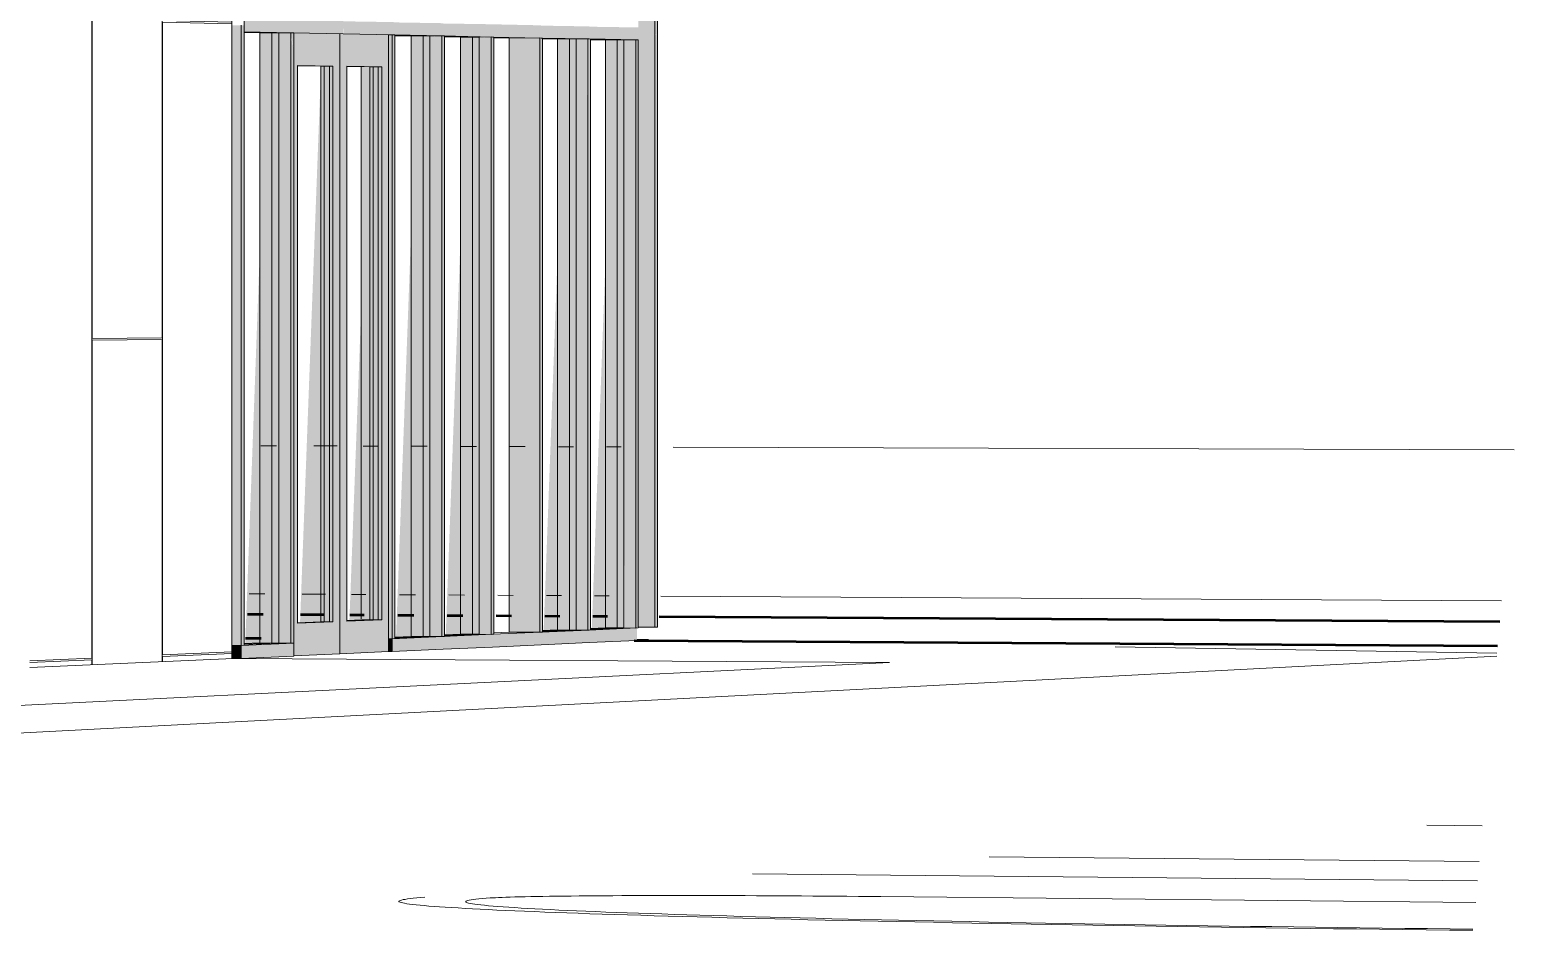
# Model space of a CAD drawing. Header units: inches. Extents: x -2804 to 58974, y -36095 to 66.
# Drawn here: x 58960.2215 to 58960.2715, y 65.9763 to 66.0067 of the extents above; entities that cross this region are included whole.
import ezdxf

# ---------------------------------------------------------------- set-up
doc = ezdxf.new("R2010")
doc.units = ezdxf.units.IN
doc.header["$MEASUREMENT"] = 0
doc.linetypes.add('Center 1_4_', pattern=[0.53125, 0.25, -0.09375, 0.09375, -0.09375])
doc.linetypes.add('Hidden', pattern=[0.28125, 0.1875, -0.09375])
for name, color, linetype, lineweight in [('A-DOOR', 31, 'Continuous', 13), ('A-FLOR', 192, 'Continuous', 13), ('A-GLAZ-CURT', 52, 'Continuous', 9), ('A-GLAZ-CWMG', 51, 'Continuous', 9), ('A-PROP-SBCK', 71, 'Hidden', 50), ('A-WALL-PATT', 111, 'Continuous', 13), ('C-TOPO', 7, 'Continuous', 9), ('Conc', 7, 'Continuous', 9), ('EOP-PR', 4, 'Continuous', 9), ('L-SITE-WALL', 31, 'Continuous', 13), ('PAINT', 190, 'Continuous', 9), ('PROP', 3, 'Center 1_4_', 9)]:
    doc.layers.add(name, color=color, linetype=linetype, lineweight=lineweight)

# ---------------------------------------------------------------- blocks, each defined once
blk = doc.blocks.new('FP_77-Looking North East Copy 1')
at = {"layer": 'A-WALL-PATT', "lineweight": 9}
for p, q in [((31214.299715, 66.007031), (31214.299715, 66.017578)), ((31214.299728, 65.996261), (31214.299728, 66.017577)), ((31214.302089, 65.996289), (31214.302089, 66.01745)), ((31214.302101, 66.00698), (31214.302101, 66.017449)), ((31214.299715, 66.007031), (31214.297622, 66.007076)), ((31214.299715, 66.006975), (31214.297622, 66.00702)), ((31214.299715, 65.985491), (31214.299715, 66.006975)), ((31214.304428, 66.006929), (31214.302101, 66.00698)), ((31214.302101, 65.985598), (31214.302101, 66.006924)), ((31214.304428, 66.006874), (31214.302101, 66.006924)), ((31214.302089, 65.996289), (31214.299728, 65.996261)), ((31214.299728, 65.996206), (31214.302089, 65.996233)), ((31214.299728, 65.985436), (31214.299728, 65.996206)), ((31214.302089, 65.985542), (31214.302089, 65.996233)), ((31214.302101, 65.985598), (31214.304428, 65.985702)), ((31214.304428, 65.985647), (31214.302101, 65.985542)), ((31214.297622, 65.985398), (31214.299715, 65.985491)), ((31214.297622, 65.985342), (31214.299715, 65.985435)), ((31214.299715, 65.985268), (31214.299715, 65.985435)), ((31214.299728, 65.985269), (31214.299728, 65.985436)), ((31214.302089, 65.985376), (31214.302089, 65.985542)), ((31214.302101, 65.985376), (31214.302101, 65.985542))]:
    blk.add_line(p, q, dxfattribs=at)

msp = doc.modelspace()

# ---------------------------------------------------------------- hatches: boundary and pattern name
at = {"layer": 'A-DOOR', "lineweight": 5}
h = msp.add_hatch(color=256, dxfattribs=at)
h.paths.add_polyline_path([(58960.23026, 65.985561), (58960.231925, 65.985637), (58960.231925, 66.006529), (58960.230377, 66.006561), (58960.230377, 66.006021), (58960.230282, 66.006384), (58960.23026, 65.985994)], flags=0)
h.paths.add_polyline_path([(58960.230497, 65.986665), (58960.230514, 66.005465), (58960.231689, 66.005445), (58960.231689, 65.986715), (58960.230514, 65.986666)], flags=0)
h = msp.add_hatch(color=256, dxfattribs=at)
h.paths.add_polyline_path([(58960.231925, 65.985637), (58960.233572, 65.985712), (58960.233556, 66.006495), (58960.231925, 66.006529), (58960.231925, 65.988038)], flags=0)
h.paths.add_polyline_path([(58960.23216, 65.986735), (58960.232176, 66.005436), (58960.233339, 66.005416), (58960.233339, 65.986784), (58960.232176, 65.986736)], flags=0)
at = {"layer": 'A-DOOR', "lineweight": 5, "transparency": 33554496}
for points in [[(58960.230498, 65.986671), (58960.231573, 65.986718), (58960.231556, 66.005445), (58960.231282, 66.005444), (58960.231282, 65.986718), (58960.230499, 65.986685)], [(58960.230585, 65.986683), (58960.231368, 65.986715), (58960.232076, 66.005452), (58960.231295, 66.005452), (58960.230587, 65.986713)], [(58960.23216, 65.98674), (58960.233223, 65.986787), (58960.233207, 66.005416), (58960.232646, 66.005415), (58960.232644, 65.986775), (58960.232161, 65.986754)], [(58960.232247, 65.986752), (58960.232731, 65.986785), (58960.233436, 66.005428), (58960.232954, 66.005423), (58960.23225, 65.986782)]]:
    msp.add_hatch(color=256, dxfattribs=at).paths.add_polyline_path(points, flags=0)
at = {"layer": 'A-DOOR', "lineweight": 5}
for points in [[(58960.231689, 65.986715), (58960.231689, 66.005445), (58960.231573, 66.005444), (58960.231573, 65.986716)], [(58960.233339, 65.986784), (58960.233339, 66.005416), (58960.233223, 66.005415), (58960.233223, 65.986785)]]:
    msp.add_hatch(color=256, dxfattribs=at).paths.add_polyline_path(points, flags=0)
at = {"layer": 'A-GLAZ-CURT', "transparency": 33554458}
for points in [[(58960.228702, 65.985945), (58960.229872, 65.986005), (58960.22985, 66.006565), (58960.22923, 66.006561), (58960.22923, 65.986001), (58960.228705, 65.985978)], [(58960.228739, 65.985977), (58960.229265, 65.986004), (58960.230027, 66.006572), (58960.229502, 66.006571), (58960.228741, 65.985997)], [(58960.233783, 65.986168), (58960.234961, 65.986226), (58960.234951, 66.00646), (58960.234327, 66.006457), (58960.234327, 65.986224), (58960.233785, 65.9862)], [(58960.23382, 65.986199), (58960.234362, 65.986225), (58960.235113, 66.006467), (58960.234573, 66.006466), (58960.233821, 65.986219)], [(58960.235458, 65.986242), (58960.236621, 65.986299), (58960.236611, 66.006425), (58960.23599, 66.006407), (58960.23599, 65.986297), (58960.235461, 65.986274)], [(58960.235495, 65.986273), (58960.236025, 65.986298), (58960.236773, 66.006433), (58960.236244, 66.006417), (58960.235496, 65.986292)], [(58960.238756, 65.986387), (58960.23989, 65.986442), (58960.23988, 66.006358), (58960.239265, 66.006355), (58960.239265, 65.98644), (58960.238758, 65.986418)], [(58960.238792, 65.986417), (58960.239299, 65.986442), (58960.24004, 66.006365), (58960.239535, 66.006364), (58960.238794, 65.986435)], [(58960.240378, 65.986458), (58960.241498, 65.986513), (58960.241488, 66.006325), (58960.240876, 66.006322), (58960.240876, 65.986511), (58960.240381, 65.986489)], [(58960.240415, 65.986489), (58960.24091, 65.986512), (58960.241621, 66.006333), (58960.241154, 66.006331), (58960.240416, 65.986506)]]:
    msp.add_hatch(color=256, dxfattribs=at).paths.add_polyline_path(points, flags=0)
at = {"layer": 'A-GLAZ-CWMG', "lineweight": 5}
for points in [[(58960.241941, 66.006521), (58960.242539, 66.006523), (58960.242539, 66.016307), (58960.241985, 66.016303), (58960.241985, 66.006746), (58960.241941, 66.006746), (58960.241941, 66.006523)], [(58960.242627, 66.006521), (58960.242627, 66.016303), (58960.242539, 66.016307), (58960.242539, 66.006523)], [(58960.228604, 65.98592), (58960.228604, 66.00682), (58960.228284, 66.006819), (58960.228289, 65.985922)], [(58960.228604, 65.98592), (58960.2287, 65.985945), (58960.2287, 66.006818), (58960.228604, 66.006817), (58960.228604, 65.985927)], [(58960.230329, 66.006564), (58960.230329, 66.007002), (58960.2287, 66.007027), (58960.2287, 66.006598), (58960.230281, 66.006565)], [(58960.230281, 65.985999), (58960.230281, 66.006564), (58960.229872, 66.006561), (58960.229872, 65.986001)], [(58960.233688, 65.986144), (58960.233688, 66.006494), (58960.233572, 66.006473), (58960.233572, 65.986145)], [(58960.233688, 65.986144), (58960.233781, 65.986168), (58960.233781, 66.006493), (58960.233688, 66.006485), (58960.233688, 65.986151)], [(58960.235364, 65.98622), (58960.235364, 66.006459), (58960.234961, 66.006429), (58960.234961, 65.986222), (58960.235053, 65.986222)], [(58960.235364, 65.986218), (58960.235456, 65.986242), (58960.235456, 66.006459), (58960.235364, 66.006429), (58960.235364, 65.986224)], [(58960.237023, 65.986293), (58960.237023, 66.006425), (58960.236621, 66.006394), (58960.236621, 65.986295)], [(58960.237023, 65.986291), (58960.237114, 65.986295), (58960.237114, 66.006424), (58960.237023, 66.006394), (58960.237023, 65.99263)], [(58960.238664, 65.986365), (58960.238664, 66.006391), (58960.237636, 66.006384), (58960.237636, 65.986369), (58960.237681, 65.986371), (58960.238354, 65.986367)], [(58960.238664, 65.986363), (58960.238754, 65.986387), (58960.238754, 66.006391), (58960.238664, 66.006383), (58960.238664, 65.986369)], [(58960.240287, 65.986437), (58960.240257, 66.006358), (58960.23989, 66.006355), (58960.23989, 65.986439), (58960.239979, 65.986438)], [(58960.240287, 65.986434), (58960.240377, 65.986458), (58960.240377, 66.006357), (58960.240287, 66.00635), (58960.240287, 65.986441)], [(58960.241894, 65.986507), (58960.241894, 66.006325), (58960.241498, 66.006322), (58960.24152, 65.986509)], [(58960.241894, 65.986505), (58960.241983, 65.986537), (58960.241983, 66.006324), (58960.241894, 66.006326), (58960.241894, 65.986533)], [(58960.242539, 65.986533), (58960.242539, 66.006523), (58960.241941, 66.006521), (58960.241941, 66.006325), (58960.241985, 66.006324), (58960.241985, 65.986537)], [(58960.242539, 65.986533), (58960.242627, 65.986537), (58960.242627, 66.006521), (58960.242539, 66.00652), (58960.242539, 65.992612)], [(58960.233688, 65.985711), (58960.23541, 65.985789), (58960.23541, 65.98622), (58960.233688, 65.986144)], [(58960.228604, 65.98548), (58960.230259, 65.985561), (58960.230259, 65.985993), (58960.228604, 65.98592)]]:
    msp.add_hatch(color=256, dxfattribs=at).paths.add_polyline_path(points, flags=0)
at = {"layer": 'A-GLAZ-CWMG'}
for points in [[(58960.232041, 66.006529), (58960.232041, 66.006964), (58960.230329, 66.006992), (58960.230329, 66.006564), (58960.231925, 66.006531)], [(58960.233735, 66.006494), (58960.233735, 66.006927), (58960.232041, 66.006954), (58960.232057, 66.006529), (58960.233688, 66.006495)], [(58960.23541, 66.00646), (58960.23541, 66.00689), (58960.233735, 66.006917), (58960.233735, 66.006494), (58960.235364, 66.00646)], [(58960.237068, 66.006425), (58960.237068, 66.006854), (58960.23541, 66.00688), (58960.23541, 66.00646), (58960.237023, 66.006426)], [(58960.238709, 66.006391), (58960.238709, 66.006818), (58960.237068, 66.006853), (58960.237068, 66.006425), (58960.238664, 66.006392)], [(58960.240332, 66.006358), (58960.240332, 66.006782), (58960.238709, 66.006808), (58960.238709, 66.006391), (58960.240287, 66.006359)], [(58960.241938, 66.006325), (58960.241938, 66.006747), (58960.240332, 66.006772), (58960.240332, 66.006358), (58960.241894, 66.006326)], [(58960.233688, 65.985711), (58960.233688, 65.986144), (58960.233572, 65.986139), (58960.233572, 65.985712)], [(58960.23541, 65.985789), (58960.237068, 65.985864), (58960.237068, 65.986293), (58960.23541, 65.986218)], [(58960.237068, 65.985864), (58960.238709, 65.985939), (58960.238709, 65.986365), (58960.237068, 65.986291)], [(58960.238709, 65.985939), (58960.240332, 65.986012), (58960.240332, 65.986436), (58960.238709, 65.986363)], [(58960.240332, 65.986012), (58960.241938, 65.986085), (58960.241938, 65.986507), (58960.240332, 65.986434)], [(58960.228604, 65.98548), (58960.228604, 65.98592), (58960.228284, 65.98592), (58960.228289, 65.985482)]]:
    msp.add_hatch(color=256, dxfattribs=at).paths.add_polyline_path(points, flags=0)
at = {"layer": 'A-GLAZ-CWMG', "lineweight": 5}
h = msp.add_hatch(color=256, dxfattribs=at)
h.paths.add_polyline_path([(58960.230353, 65.985997), (58960.230376, 65.985998), (58960.230376, 65.986106)], flags=0)
h.paths.add_polyline_path([(58960.230376, 66.006021), (58960.230376, 66.006563), (58960.230281, 66.006563), (58960.230298, 66.006384)], flags=0)

# ---------------------------------------------------------------- linework, layer by layer
at = {"layer": 'A-DOOR'}
for p, q in [((58960.231925, 66.006529), (58960.231925, 65.985637)), ((58960.231925, 65.985637), (58960.231925, 66.006529)), ((58960.233572, 66.006495), (58960.233572, 65.985712)), ((58960.230497, 66.005465), (58960.230497, 65.986665)), ((58960.230497, 66.005465), (58960.231689, 66.005445)), ((58960.230498, 66.005459), (58960.231398, 66.005444)), ((58960.231282, 66.005444), (58960.230499, 66.005457)), ((58960.231282, 65.986718), (58960.231282, 66.005444)), ((58960.231573, 66.005444), (58960.231282, 66.005444)), ((58960.231398, 66.005444), (58960.231398, 65.986717)), ((58960.231398, 66.005444), (58960.231573, 66.005444)), ((58960.231689, 66.005445), (58960.231573, 66.005444)), ((58960.231573, 66.005444), (58960.231573, 65.986716)), ((58960.231689, 65.986715), (58960.231689, 66.005445)), ((58960.23216, 66.005437), (58960.23216, 65.986735)), ((58960.23216, 66.005437), (58960.233339, 66.005416)), ((58960.232161, 66.005431), (58960.23305, 66.005416)), ((58960.232934, 66.005415), (58960.232161, 66.005429)), ((58960.233223, 66.005416), (58960.232934, 66.005415)), ((58960.232934, 65.986787), (58960.232934, 66.005415)), ((58960.23305, 66.005416), (58960.23305, 65.986786)), ((58960.23305, 66.005416), (58960.233223, 66.005416)), ((58960.233223, 66.005416), (58960.233223, 65.986785)), ((58960.233339, 66.005416), (58960.233223, 66.005416)), ((58960.233339, 65.986784), (58960.233339, 66.005416)), ((58960.230497, 65.986665), (58960.231689, 65.986715)), ((58960.231398, 65.986717), (58960.230498, 65.986679)), ((58960.230499, 65.986685), (58960.231282, 65.986718)), ((58960.231573, 65.986716), (58960.231282, 65.986718)), ((58960.231398, 65.986717), (58960.231573, 65.986716)), ((58960.231689, 65.986715), (58960.231573, 65.986716)), ((58960.23216, 65.986735), (58960.233339, 65.986784)), ((58960.232161, 65.986754), (58960.232934, 65.986787)), ((58960.23305, 65.986786), (58960.232161, 65.986749)), ((58960.233223, 65.986785), (58960.232934, 65.986787)), ((58960.233223, 65.986785), (58960.23305, 65.986786)), ((58960.233339, 65.986784), (58960.233223, 65.986785)), ((58960.231925, 65.985637), (58960.230377, 65.985567)), ((58960.233572, 65.985712), (58960.231925, 65.985637))]:
    msp.add_line(p, q, dxfattribs=at)
at = {"layer": 'A-FLOR', "color": 170}
msp.add_line((58960.228755, 65.986182), (58960.229278, 65.986178), dxfattribs=at)
at = {"layer": 'A-GLAZ-CURT'}
for p, q in [((58960.229872, 66.006564), (58960.228702, 66.006588)), ((58960.228703, 66.006583), (58960.229639, 66.006563)), ((58960.229639, 66.006563), (58960.229872, 66.006564)), ((58960.229639, 66.006563), (58960.229639, 65.985998)), ((58960.229872, 65.985997), (58960.229872, 66.006564)), ((58960.234961, 66.006459), (58960.233783, 66.006484)), ((58960.233784, 66.006478), (58960.23473, 66.006459)), ((58960.23473, 66.006459), (58960.23473, 65.986222)), ((58960.23473, 66.006459), (58960.234961, 66.006459)), ((58960.234961, 65.98622), (58960.234961, 66.006459)), ((58960.236621, 66.006425), (58960.235458, 66.006449)), ((58960.235459, 66.006444), (58960.236392, 66.006424)), ((58960.236392, 66.006424), (58960.236621, 66.006425)), ((58960.236392, 66.006424), (58960.236392, 65.986294)), ((58960.236621, 65.986293), (58960.236621, 66.006425)), ((58960.23989, 66.006358), (58960.238756, 66.006381)), ((58960.238756, 66.006376), (58960.239662, 66.006357)), ((58960.239662, 66.006357), (58960.23989, 66.006358)), ((58960.239662, 66.006357), (58960.239662, 65.986438)), ((58960.23989, 65.986437), (58960.23989, 66.006358)), ((58960.241498, 66.006325), (58960.240378, 66.006348)), ((58960.240379, 66.006342), (58960.241272, 66.006324)), ((58960.241272, 66.006324), (58960.241498, 66.006325)), ((58960.241272, 66.006324), (58960.241272, 65.986509)), ((58960.241498, 65.986507), (58960.241498, 66.006325)), ((58960.233783, 65.986168), (58960.234961, 65.98622)), ((58960.23473, 65.986222), (58960.233784, 65.98618)), ((58960.23473, 65.986222), (58960.234961, 65.98622)), ((58960.235458, 65.986242), (58960.236621, 65.986293)), ((58960.236392, 65.986294), (58960.235459, 65.986254)), ((58960.236392, 65.986294), (58960.236621, 65.986293)), ((58960.239662, 65.986438), (58960.238756, 65.986398)), ((58960.238756, 65.986387), (58960.23989, 65.986437)), ((58960.239662, 65.986438), (58960.23989, 65.986437)), ((58960.240378, 65.986458), (58960.241498, 65.986507)), ((58960.241272, 65.986509), (58960.240379, 65.98647)), ((58960.241272, 65.986509), (58960.241498, 65.986507)), ((58960.228702, 65.985945), (58960.229872, 65.985997)), ((58960.229639, 65.985998), (58960.228703, 65.985957)), ((58960.229639, 65.985998), (58960.229872, 65.985997))]:
    msp.add_line(p, q, dxfattribs=at)
at = {"layer": 'A-GLAZ-CWMG'}
for p, q in [((58960.242539, 66.016307), (58960.242539, 66.006523)), ((58960.242627, 66.006521), (58960.242627, 66.016303)), ((58960.228604, 66.00682), (58960.228604, 65.98592)), ((58960.2287, 66.006598), (58960.2287, 66.007038)), ((58960.2287, 65.985924), (58960.2287, 66.006818)), ((58960.2287, 66.006598), (58960.230329, 66.006564)), ((58960.228705, 66.006573), (58960.22923, 66.006562)), ((58960.22923, 66.006562), (58960.229872, 66.006564)), ((58960.22923, 66.006562), (58960.22923, 65.986001)), ((58960.229872, 66.006564), (58960.230281, 66.006565)), ((58960.230281, 66.006565), (58960.230376, 66.006563)), ((58960.230281, 66.006565), (58960.230281, 65.985994)), ((58960.230329, 66.006564), (58960.232041, 66.006529)), ((58960.230376, 65.985998), (58960.230376, 66.006563)), ((58960.232041, 66.006529), (58960.233735, 66.006494)), ((58960.233572, 66.006495), (58960.233688, 66.006495)), ((58960.233688, 66.006495), (58960.233781, 66.006493)), ((58960.233688, 66.006495), (58960.233688, 65.986144)), ((58960.233735, 66.006494), (58960.23541, 66.00646)), ((58960.233781, 65.986148), (58960.233781, 66.006493)), ((58960.233785, 66.006469), (58960.234327, 66.006457)), ((58960.234327, 66.006457), (58960.234961, 66.006459)), ((58960.234327, 66.006457), (58960.234327, 65.986224)), ((58960.234961, 66.006459), (58960.235364, 66.00646)), ((58960.235364, 66.00646), (58960.235456, 66.006459)), ((58960.235364, 66.00646), (58960.235364, 65.986218)), ((58960.23541, 66.00646), (58960.237068, 66.006425)), ((58960.235456, 65.986222), (58960.235456, 66.006459)), ((58960.235461, 66.006434), (58960.23599, 66.006423)), ((58960.23599, 66.006423), (58960.236621, 66.006425)), ((58960.23599, 66.006423), (58960.23599, 65.986297)), ((58960.236621, 66.006425), (58960.237023, 66.006426)), ((58960.237023, 66.006426), (58960.237114, 66.006424)), ((58960.237023, 66.006426), (58960.237023, 65.986291)), ((58960.237068, 66.006425), (58960.238709, 66.006391)), ((58960.237114, 65.986295), (58960.237114, 66.006424)), ((58960.237118, 66.0064), (58960.237636, 66.006389)), ((58960.237636, 66.006389), (58960.238664, 66.006392)), ((58960.237636, 66.006389), (58960.237636, 65.986369)), ((58960.238664, 66.006392), (58960.238754, 66.006391)), ((58960.238664, 66.006392), (58960.238664, 65.986363)), ((58960.238709, 66.006391), (58960.240332, 66.006358)), ((58960.238754, 65.986367), (58960.238754, 66.006391)), ((58960.238758, 66.006366), (58960.239265, 66.006356)), ((58960.239265, 66.006356), (58960.23989, 66.006358)), ((58960.239265, 66.006356), (58960.239265, 65.98644)), ((58960.23989, 66.006358), (58960.240257, 66.006359)), ((58960.240287, 66.006359), (58960.240377, 66.006357)), ((58960.240287, 66.006359), (58960.240287, 65.986434)), ((58960.240332, 66.006358), (58960.241938, 66.006325)), ((58960.240377, 65.986438), (58960.240377, 66.006357)), ((58960.240381, 66.006333), (58960.240876, 66.006323)), ((58960.240876, 66.006323), (58960.241498, 66.006325)), ((58960.240876, 66.006323), (58960.240876, 65.986511)), ((58960.241498, 66.006325), (58960.241894, 66.006326)), ((58960.241894, 66.006326), (58960.241983, 66.006324)), ((58960.241894, 66.006326), (58960.241894, 65.986505)), ((58960.241983, 65.986509), (58960.241983, 66.006324)), ((58960.242539, 66.006523), (58960.242539, 65.986533)), ((58960.242627, 65.986537), (58960.242627, 66.006521)), ((58960.232646, 66.005426), (58960.232646, 65.9868)), ((58960.233688, 65.986144), (58960.233572, 65.986145)), ((58960.233688, 65.986144), (58960.233572, 65.986145)), ((58960.23541, 65.98622), (58960.233688, 65.986144)), ((58960.233781, 65.986148), (58960.233688, 65.986144)), ((58960.233688, 65.985711), (58960.233688, 65.986144)), ((58960.234327, 65.986224), (58960.233785, 65.9862)), ((58960.234961, 65.98622), (58960.234327, 65.986224)), ((58960.235364, 65.986218), (58960.234961, 65.98622)), ((58960.235456, 65.986222), (58960.235364, 65.986218)), ((58960.237068, 65.986293), (58960.23541, 65.98622)), ((58960.23599, 65.986297), (58960.235461, 65.986274)), ((58960.236621, 65.986293), (58960.23599, 65.986297)), ((58960.237023, 65.986291), (58960.236621, 65.986293)), ((58960.237114, 65.986295), (58960.237023, 65.986291)), ((58960.238709, 65.986365), (58960.237068, 65.986293)), ((58960.237636, 65.986369), (58960.237118, 65.986346)), ((58960.238664, 65.986363), (58960.237636, 65.986369)), ((58960.238754, 65.986367), (58960.238664, 65.986363)), ((58960.240332, 65.986436), (58960.238709, 65.986365)), ((58960.239265, 65.98644), (58960.238758, 65.986418)), ((58960.23989, 65.986437), (58960.239265, 65.98644)), ((58960.240287, 65.986434), (58960.23989, 65.986437)), ((58960.240377, 65.986438), (58960.240287, 65.986434)), ((58960.241938, 65.986507), (58960.240332, 65.986436)), ((58960.240876, 65.986511), (58960.240381, 65.986489)), ((58960.241498, 65.986507), (58960.240876, 65.986511)), ((58960.241894, 65.986505), (58960.241498, 65.986507)), ((58960.241983, 65.986509), (58960.241894, 65.986505)), ((58960.242539, 65.986533), (58960.241985, 65.986537)), ((58960.242627, 65.986537), (58960.242539, 65.986533)), ((58960.228604, 65.98592), (58960.228296, 65.985922)), ((58960.228604, 65.98592), (58960.228296, 65.985922)), ((58960.230376, 65.985998), (58960.228604, 65.98592)), ((58960.2287, 65.985924), (58960.228604, 65.98592)), ((58960.228604, 65.98548), (58960.228604, 65.98592)), ((58960.22923, 65.986001), (58960.228705, 65.985978)), ((58960.229872, 65.985997), (58960.22923, 65.986001)), ((58960.230281, 65.985994), (58960.229872, 65.985997)), ((58960.230376, 65.985998), (58960.230281, 65.985994)), ((58960.230376, 65.985998), (58960.230376, 65.985561)), ((58960.233572, 65.985712), (58960.233688, 65.985711)), ((58960.233688, 65.985711), (58960.23541, 65.985789)), ((58960.23541, 65.985789), (58960.237068, 65.985864)), ((58960.237068, 65.985864), (58960.238709, 65.985939)), ((58960.238709, 65.985939), (58960.240332, 65.986012)), ((58960.240332, 65.986012), (58960.241938, 65.986085)), ((58960.228296, 65.985482), (58960.228604, 65.98548)), ((58960.228604, 65.98548), (58960.230376, 65.985561))]:
    msp.add_line(p, q, dxfattribs=at)
at = {"layer": 'A-PROP-SBCK', "linetype": 'Continuous'}
for p, q in [((58960.228817, 65.986971), (58960.229341, 65.986967)), ((58960.230607, 65.98696), (58960.231387, 65.986956)), ((58960.232263, 65.98695), (58960.232744, 65.986948)), ((58960.233879, 65.986941), (58960.234418, 65.986938)), ((58960.235547, 65.986931), (58960.236075, 65.986928)), ((58960.237198, 65.986922), (58960.237714, 65.986919)), ((58960.238832, 65.986912), (58960.239336, 65.986909)), ((58960.240448, 65.986903), (58960.240941, 65.9869)), ((58960.242689, 65.98689), (58960.271004, 65.986725)), ((58960.228754, 65.986162), (58960.229277, 65.986159)), ((58960.241841, 65.986081), (58960.270934, 65.985901))]:
    msp.add_line(p, q, dxfattribs=at)
at = {"layer": 'C-TOPO'}
for p, q in [((58960.229789, 65.992648), (58960.229265, 65.99265)), ((58960.231837, 65.992642), (58960.231056, 65.992644)), ((58960.233196, 65.992637), (58960.232714, 65.992639)), ((58960.234872, 65.992632), (58960.234332, 65.992633)), ((58960.23653, 65.992626), (58960.236002, 65.992628)), ((58960.238171, 65.992621), (58960.237655, 65.992622)), ((58960.239795, 65.992615), (58960.23929, 65.992617)), ((58960.241402, 65.99261), (58960.240908, 65.992612)), ((58960.271497, 65.992511), (58960.243152, 65.992604))]:
    msp.add_line(p, q, dxfattribs=at)
at = {"layer": 'Conc'}
for p, q in [((58960.270904, 65.985556), (58960.113676, 65.977378)), ((58960.14375, 65.980091), (58960.25045, 65.985338)), ((58960.25045, 65.985338), (58960.228487, 65.985481))]:
    msp.add_line(p, q, dxfattribs=at)
at = {"layer": 'EOP-PR'}
for p, q in [((58960.258054, 65.985866), (58960.270913, 65.985659)), ((58960.270197, 65.977253), (58960.250154, 65.977453))]:
    msp.add_line(p, q, dxfattribs=at)
for points in [[(58960.234795, 65.977428, 0), (58960.234651, 65.977417, 0), (58960.23452, 65.977406, 0), (58960.234402, 65.977395, 0), (58960.234296, 65.977383, 0), (58960.234204, 65.977372, 0), (58960.234124, 65.97736, 0), (58960.234057, 65.977349, 0), (58960.234003, 65.977337, 0), (58960.233963, 65.977325, 0), (58960.233935, 65.977313, 0), (58960.23392, 65.977301, 0), (58960.233919, 65.977289, 0), (58960.233931, 65.977276, 0), (58960.233956, 65.977264, 0), (58960.233994, 65.977251, 0), (58960.234045, 65.977239, 0), (58960.234109, 65.977226, 0), (58960.234187, 65.977213, 0), (58960.234278, 65.977201, 0), (58960.234382, 65.977188, 0), (58960.234499, 65.977175, 0), (58960.23463, 65.977161, 0), (58960.234773, 65.977148, 0), (58960.23493, 65.977135, 0), (58960.2351, 65.977122, 0), (58960.235283, 65.977108, 0), (58960.235479, 65.977095, 0), (58960.235688, 65.977082, 0), (58960.23591, 65.977068, 0), (58960.236145, 65.977055, 0), (58960.236393, 65.977041, 0), (58960.236654, 65.977027, 0), (58960.236928, 65.977014, 0), (58960.237214, 65.977, 0), (58960.237513, 65.976986, 0), (58960.237825, 65.976973, 0), (58960.238149, 65.976959, 0), (58960.238486, 65.976945, 0), (58960.238835, 65.976931, 0), (58960.239197, 65.976918, 0), (58960.239571, 65.976904, 0), (58960.239957, 65.97689, 0), (58960.240355, 65.976876, 0), (58960.240765, 65.976863, 0), (58960.241187, 65.976849, 0), (58960.24162, 65.976835, 0), (58960.242066, 65.976822, 0), (58960.242522, 65.976808, 0), (58960.242991, 65.976794, 0), (58960.24347, 65.976781, 0), (58960.243961, 65.976767, 0), (58960.244463, 65.976754, 0), (58960.244976, 65.976741, 0), (58960.2455, 65.976727, 0), (58960.246034, 65.976714, 0), (58960.246579, 65.976701, 0), (58960.247134, 65.976687, 0), (58960.247699, 65.976674, 0), (58960.248275, 65.976661, 0), (58960.24886, 65.976648, 0), (58960.249455, 65.976635, 0), (58960.25006, 65.976623, 0), (58960.250674, 65.97661, 0), (58960.251297, 65.976597, 0), (58960.25193, 65.976585, 0), (58960.252571, 65.976572, 0), (58960.253221, 65.97656, 0), (58960.253879, 65.976548, 0), (58960.254546, 65.976536, 0), (58960.255221, 65.976524, 0), (58960.255904, 65.976512, 0), (58960.256595, 65.9765, 0), (58960.257293, 65.976489, 0), (58960.257998, 65.976477, 0), (58960.258711, 65.976466, 0), (58960.259431, 65.976455, 0), (58960.260157, 65.976444, 0), (58960.26089, 65.976433, 0), (58960.261629, 65.976422, 0), (58960.262374, 65.976412, 0), (58960.263124, 65.976401, 0), (58960.263881, 65.976391, 0), (58960.264643, 65.976381, 0), (58960.265409, 65.976371, 0), (58960.266181, 65.976362, 0), (58960.266958, 65.976352, 0), (58960.267738, 65.976343, 0), (58960.268523, 65.976333, 0), (58960.269312, 65.976324, 0), (58960.270105, 65.976316, 0)], [(58960.236994, 65.977405, 0), (58960.236854, 65.977395, 0), (58960.236728, 65.977384, 0), (58960.236614, 65.977373, 0), (58960.236513, 65.977362, 0), (58960.236425, 65.977351, 0), (58960.23635, 65.97734, 0), (58960.236289, 65.977328, 0), (58960.23624, 65.977317, 0), (58960.236204, 65.977305, 0), (58960.236182, 65.977293, 0), (58960.236172, 65.977282, 0), (58960.236176, 65.97727, 0), (58960.236193, 65.977257, 0), (58960.236223, 65.977245, 0), (58960.236267, 65.977233, 0), (58960.236323, 65.977221, 0), (58960.236393, 65.977208, 0), (58960.236476, 65.977196, 0), (58960.236573, 65.977183, 0), (58960.236682, 65.97717, 0), (58960.236805, 65.977158, 0), (58960.236941, 65.977145, 0), (58960.237091, 65.977132, 0), (58960.237253, 65.977119, 0), (58960.237428, 65.977106, 0), (58960.237617, 65.977093, 0), (58960.237819, 65.97708, 0), (58960.238034, 65.977067, 0), (58960.238261, 65.977053, 0), (58960.238502, 65.97704, 0), (58960.238756, 65.977027, 0), (58960.239022, 65.977014, 0), (58960.239301, 65.977, 0), (58960.239593, 65.976987, 0), (58960.239898, 65.976974, 0), (58960.240215, 65.97696, 0), (58960.240545, 65.976947, 0), (58960.240887, 65.976933, 0), (58960.241241, 65.97692, 0), (58960.241608, 65.976907, 0), (58960.241987, 65.976893, 0), (58960.242377, 65.97688, 0), (58960.24278, 65.976866, 0), (58960.243195, 65.976853, 0), (58960.243621, 65.97684, 0), (58960.244059, 65.976826, 0), (58960.244509, 65.976813, 0), (58960.24497, 65.9768, 0), (58960.245442, 65.976787, 0), (58960.245926, 65.976773, 0), (58960.24642, 65.97676, 0), (58960.246925, 65.976747, 0), (58960.247441, 65.976734, 0), (58960.247968, 65.976721, 0), (58960.248505, 65.976708, 0), (58960.249052, 65.976696, 0), (58960.249609, 65.976683, 0), (58960.250177, 65.97667, 0), (58960.250754, 65.976658, 0), (58960.25134, 65.976645, 0), (58960.251937, 65.976633, 0), (58960.252542, 65.97662, 0), (58960.253157, 65.976608, 0), (58960.25378, 65.976596, 0), (58960.254412, 65.976584, 0), (58960.255053, 65.976572, 0), (58960.255702, 65.97656, 0), (58960.256359, 65.976549, 0), (58960.257024, 65.976537, 0), (58960.257697, 65.976526, 0), (58960.258378, 65.976515, 0), (58960.259065, 65.976503, 0), (58960.25976, 65.976492, 0), (58960.260462, 65.976482, 0), (58960.26117, 65.976471, 0), (58960.261885, 65.97646, 0), (58960.262606, 65.97645, 0), (58960.263333, 65.97644, 0), (58960.264065, 65.97643, 0), (58960.264804, 65.97642, 0), (58960.265547, 65.97641, 0), (58960.266296, 65.9764, 0), (58960.267049, 65.976391, 0), (58960.267807, 65.976382, 0), (58960.268569, 65.976373, 0), (58960.269335, 65.976364, 0), (58960.270105, 65.976355, 0)], [(58960.250154, 65.977453, 0), (58960.249776, 65.977457, 0), (58960.249396, 65.97746, 0), (58960.249014, 65.977464, 0), (58960.248632, 65.977467, 0), (58960.248249, 65.97747, 0), (58960.247865, 65.977472, 0), (58960.247483, 65.977475, 0), (58960.2471, 65.977477, 0), (58960.246719, 65.977479, 0), (58960.24634, 65.977481, 0), (58960.245963, 65.977483, 0), (58960.245588, 65.977484, 0), (58960.245216, 65.977485, 0), (58960.244847, 65.977486, 0), (58960.244482, 65.977487, 0), (58960.244121, 65.977487, 0), (58960.243765, 65.977488, 0), (58960.243413, 65.977488, 0), (58960.243067, 65.977488, 0), (58960.242727, 65.977487, 0), (58960.242393, 65.977487, 0), (58960.242066, 65.977486, 0), (58960.241745, 65.977485, 0), (58960.241432, 65.977484, 0), (58960.241126, 65.977482, 0), (58960.240828, 65.97748, 0), (58960.240538, 65.977479, 0), (58960.240258, 65.977476, 0), (58960.239986, 65.977474, 0), (58960.239723, 65.977472, 0), (58960.23947, 65.977469, 0), (58960.239227, 65.977466, 0), (58960.238994, 65.977463, 0), (58960.238771, 65.977459, 0), (58960.238559, 65.977456, 0), (58960.238358, 65.977452, 0), (58960.238168, 65.977448, 0), (58960.23799, 65.977444, 0), (58960.237823, 65.97744, 0), (58960.237668, 65.977435, 0), (58960.237524, 65.977431, 0), (58960.237393, 65.977426, 0), (58960.237275, 65.977421, 0), (58960.237168, 65.977416, 0), (58960.237075, 65.977411, 0), (58960.236994, 65.977405, 0)]]:
    msp.add_polyline3d(points, dxfattribs=at)
at = {"layer": 'L-SITE-WALL'}
msp.add_line((58960.228284, 65.985482), (58960.228284, 66.017323), dxfattribs=at)
at = {"layer": 'L-SITE-WALL', "color": 250}
for p, q in [((58960.242323, 65.986116), (58960.24194, 65.986098)), ((58960.242323, 65.986116), (58960.241941, 65.986118)), ((58960.22834, 65.985482), (58960.221478, 65.985171))]:
    msp.add_line(p, q, dxfattribs=at)
at = {"layer": 'PAINT'}
for p, q in [((58960.270417, 65.979839), (58960.268551, 65.979856)), ((58960.270315, 65.97864), (58960.253802, 65.978795)), ((58960.270259, 65.977985), (58960.245828, 65.978221))]:
    msp.add_line(p, q, dxfattribs=at)
at = {"layer": 'PROP', "linetype": 'Continuous'}
for p, q in [((58960.228871, 65.987655), (58960.229395, 65.987652)), ((58960.230661, 65.987645), (58960.231441, 65.987641)), ((58960.232318, 65.987636), (58960.232798, 65.987633)), ((58960.233933, 65.987627), (58960.234473, 65.987624)), ((58960.235602, 65.987618), (58960.23613, 65.987615)), ((58960.237253, 65.987609), (58960.237769, 65.987606)), ((58960.238887, 65.9876), (58960.239392, 65.987597)), ((58960.240504, 65.987591), (58960.240997, 65.987588)), ((58960.242745, 65.987579), (58960.271063, 65.987422))]:
    msp.add_line(p, q, dxfattribs=at)

# ---------------------------------------------------------------- block references
at = {"layer": 'L-SITE-WALL', "lineweight": 9}
msp.add_blockref('FP_77-Looking North East Copy 1', (27745.923856, 0), dxfattribs=at)

doc.saveas('drawing.dxf')
